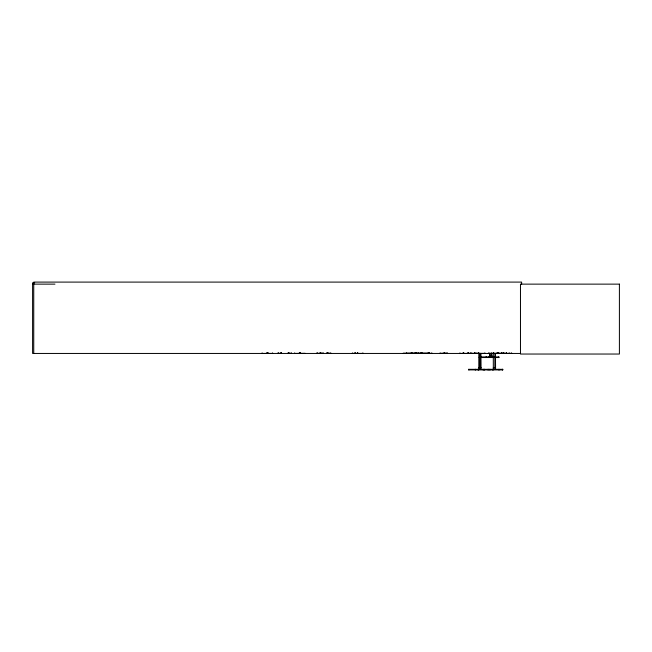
<?xml version="1.0" encoding="UTF-8"?>
<svg xmlns="http://www.w3.org/2000/svg" width="652" height="652" viewBox="0 0 652 652"><rect width="100%" height="100%" fill="white"/><g stroke="black" fill="none" stroke-linecap="round" stroke-linejoin="round"><path stroke-width="0.98" d="M262.112 352.871L262.112 353.449L272.601 353.425L272.601 352.871M294.68 352.871L294.68 353.449L305.169 353.302M352.398 352.871L352.39 353.449L362.887 353.425L362.879 352.871M501.143 353.376L501.078 352.871M511.567 353.302L511.633 352.871M506.294 353.302L506.311 352.871M440.043 353.376L447.5 352.919L447.476 353.376M488.487 353.302L488.519 352.871M406.392 353.36L431.966 353.376M478.169 353.36L478.185 352.919L478.136 353.376M463.89 353.36L463.906 352.919L463.849 353.376M317.035 353.36L317.059 352.919M320.923 353.376L317.059 353.302M278.127 352.919L278.054 353.376M281.379 353.376L278.127 353.302M299.276 353.302L299.276 352.919M506.164 353.376L506.196 352.724M414.908 353.433L415.324 353.425L414.9 352.871M415.316 353.441L415.789 353.433M417.688 353.433L417.834 353.27M427.101 353.449L427.606 353.433M429.505 353.433L429.652 353.27M497.615 353.376L497.598 352.724M417.15 353.433L417.63 353.433M421.885 353.376L421.95 352.919M266.921 353.376L266.994 352.919M34.637 282.821L32.6 282.821L32.6 353.449L520.606 353.449M32.6 284.133L54.964 284.133M403.229 353.164L429.652 353.139M288.208 352.919L291.599 353.376M326.913 352.919L330.914 353.376M479.709 357.532L479.293 357.532L479.709 356.946M480.597 356.946L499.065 356.946L499.065 357.532L480.597 357.532M478.796 367.581L481.062 367.581M493.311 367.581L495.577 367.581M288.64 353.376L288.755 352.724M460.141 353.449L484.99 353.376M421.151 353.302L421.192 352.724M493.54 353.376L493.556 352.724M429.448 353.433L428.902 353.417L428.951 352.724M355.65 353.36L355.625 352.919M412.7 353.302L412.659 352.871M502.668 353.302L502.635 352.871M511.633 353.36L487.81 353.449M521.624 284.133L521.624 282.096L33.749 282.096L33.749 353.449M506.563 352.724L506.514 353.449M503.988 352.724L503.988 353.449M503.637 352.724L503.686 353.449M502.415 369.358L502.415 369.871M502.39 369.325L502.39 369.904M501.763 352.724L501.763 353.449M501.412 352.724L501.412 353.449M499.204 369.325L499.204 369.904M499.09 352.871L499.09 353.449M498.772 369.325L498.796 369.904M498.625 352.724L498.625 353.449M498.65 356.946L498.65 357.532M498.258 352.724L498.258 353.449M497.859 352.871L497.859 353.449M497.272 352.724L497.272 353.449M496.221 352.871L496.221 353.449M495.471 353.351L495.577 369.325M495.471 356.946L495.471 357.532M495.031 356.946L495.055 357.532M494.852 353.351L494.852 369.325M493.882 352.724L493.882 353.449M493.295 352.871L493.328 369.904M493.197 352.871L493.197 353.449M492.92 369.325L492.92 369.904M492.504 369.325L492.504 369.904M491.836 356.946L491.836 355.201L489.57 355.201L489.595 357.532M491.73 352.952L491.73 356.946M491.119 352.952L491.119 356.946M490.117 369.325L490.117 369.904M489.676 352.952L489.676 356.946M489.709 369.325L489.709 369.904M489.179 356.946L489.179 357.532M488.764 356.946L488.764 357.532M488.291 369.325L488.291 369.904L488.267 369.358M487.875 369.325L487.875 369.904M486.376 356.946L486.376 357.532M485.968 356.946L485.968 357.532M484.901 352.871L484.901 353.449M484.689 369.325L484.689 369.904M484.257 369.325L484.281 369.904M483.442 369.325L483.442 369.904M483.034 369.325L483.034 369.904M480.956 353.351L481.062 369.325M480.337 353.351L480.337 369.325M479.513 353.351L479.513 368.323M479.318 356.986L479.318 357.492M478.812 352.919L478.812 369.904M478.755 352.871L478.755 353.449M478.405 369.325L478.405 369.904M477.989 369.325L477.989 369.904M476.808 352.871L476.808 353.449M475.601 369.325L475.601 369.904M475.194 369.325L475.194 369.904M475.063 352.724L475.063 353.449M474.786 352.724L474.786 353.449M474.55 352.724L474.55 353.449M474.306 352.724L474.306 353.449M471.852 352.871L471.852 353.449M470.866 352.871L470.866 353.449M470.141 352.871L470.141 353.449M468.927 369.325L468.927 369.904M468.413 352.724L468.413 353.449M468.169 352.724L468.169 353.449M467.378 352.871L467.378 353.449M463.376 352.724L463.376 353.449M463.124 352.724L463.124 353.449M459.937 352.871L459.937 353.449M444.346 352.724L444.346 353.449M444.085 352.724L444.085 353.449M440.092 352.871L440.092 353.449M431.828 352.871L431.828 353.449M428.82 352.724L428.82 353.449M428.128 352.871L428.128 353.449M422.023 352.871L422.023 353.449M421.322 352.724L421.322 353.449M421.111 352.871L421.111 353.449M418.315 352.871L418.315 353.449M416.343 352.724L416.343 353.449M416.049 352.724L416.049 353.449M411.51 352.724L411.51 353.449M411.216 352.724L411.216 353.449M406.449 352.871L406.449 353.449M357.818 352.724L357.826 353.449M357.451 352.724L357.459 353.449M355.552 352.871L355.487 353.449M354.354 352.724L354.354 353.449M330.776 352.871L330.776 353.449M327.801 352.724L327.801 353.449M327.663 352.724L327.663 353.449M326.848 352.871L326.848 353.449M322.08 352.724L322.08 353.449M321.053 352.871L321.053 353.449M320.238 352.724L320.238 353.449M320.099 352.724L320.099 353.449M317.125 352.871L317.125 353.449M300.548 352.724L300.548 353.449M300.099 352.724L300.116 353.449M299.733 352.724L299.749 353.449M299.415 352.871L299.349 353.449M291.46 352.871L291.46 353.449M288.64 352.724L288.689 353.449M288.135 352.871L288.135 353.449M281.517 352.871L281.517 353.449M281.02 352.724L281.02 353.449L280.906 352.724M278.192 352.871L278.192 353.449M268.265 352.724L268.274 353.449M267.165 352.724L267.181 353.449M267.067 352.871L267.067 353.449M619.4 284.133L520.475 284.133L520.475 354.036L619.4 354.036L619.4 284.133M502.806 369.325L468.519 369.325L468.519 369.904L502.806 369.904L502.806 369.325M509.212 353.376L509.196 352.919L509.171 353.449M323.278 353.449L323.278 352.871L323.213 353.449M267.548 353.449L267.548 352.724L267.532 353.449"/></g></svg>
